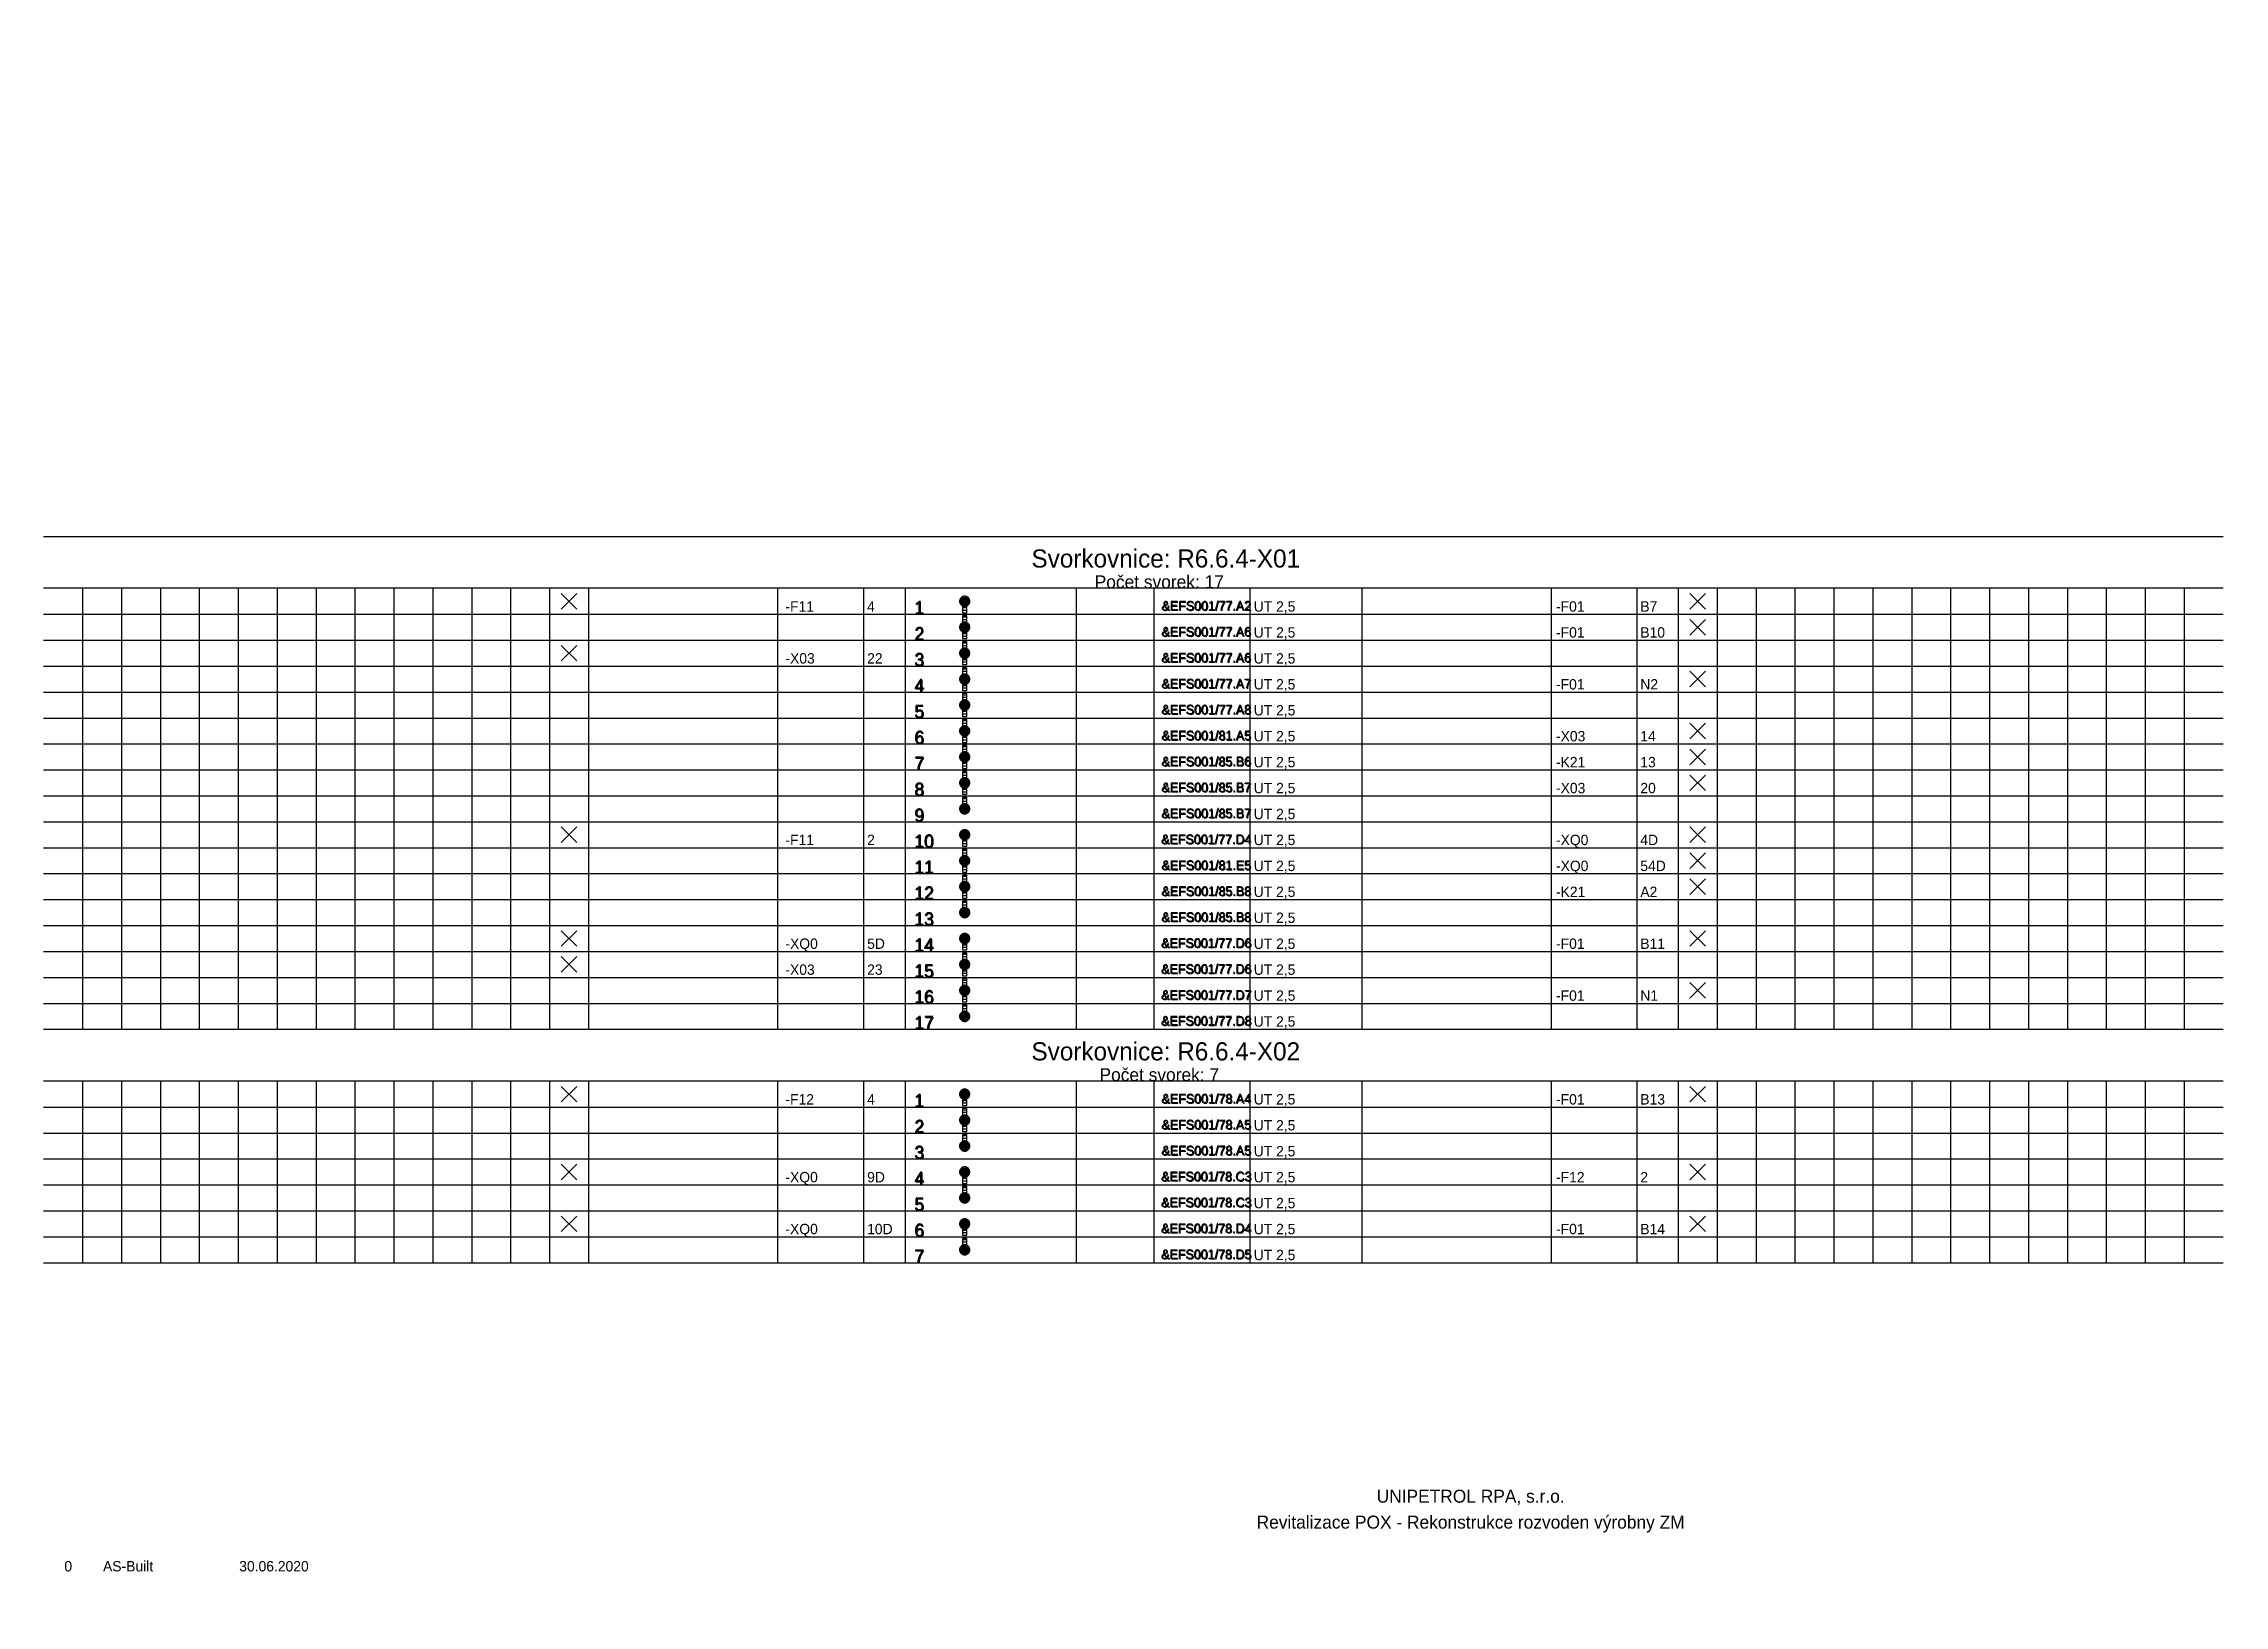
# Model space of a CAD drawing. Extents: x 0 to 420, y -1 to 300.
import ezdxf
from ezdxf.enums import TextEntityAlignment as Align

# ---------------------------------------------------------------- set-up
doc = ezdxf.new("R2010")
doc.units = 0
doc.header["$MEASUREMENT"] = 0
doc.linetypes.add('LTY1', pattern=[0])
for name, color, linetype in [('PEN1', 7, 'LTY1'), ('PEN2', 7, 'LTY1'), ('PEN4', 7, 'LTY1'), ('PEN5', 7, 'LTY1'), ('SYMBOL', 7, 'LTY1')]:
    doc.layers.add(name, color=color, linetype=linetype)
doc.styles.add('NORMSCHRIFT', font='normwin')

# ---------------------------------------------------------------- blocks, each defined once
blk = doc.blocks.new('_SS-BLOK-S')
at = {"layer": 'PEN5', "linetype": 'LTY1'}
for p, q in [((0, -5), (420, -5)), ((420, -15), (0, -15))]:
    blk.add_line(p, q, dxfattribs=at)
at = {"layer": 'PEN1', "style": 'NORMSCHRIFT', "flags": 8}
for tag in ['CODE_1', 'CODE_2', 'CODE_3', 'CODE_4']:
    blk.add_attdef(tag, text='', height=3.5, dxfattribs=at).set_placement((216.25, -11), align=Align.CENTER)
at = {"layer": 'PEN2', "style": 'NORMSCHRIFT', "flags": 8}
blk.add_attdef('CODE_307', text='', height=2.5, dxfattribs=at).set_placement((215, -15), align=Align.CENTER)
at = {"layer": 'PEN4', "style": 'NORMSCHRIFT', "flags": 9}
for tag in ['CODE_558', 'CODE_91']:
    blk.add_attdef(tag, (0, 0), '', height=3.5, dxfattribs=at)
blk = doc.blocks.new('_SS-VETA-S')
at = {"layer": 'PEN1', "linetype": 'LTY1'}
for p, q in [((7.5, 5), (7.5, 0)), ((15, 5), (15, 0)), ((22.5, 5), (22.5, 0)), ((30, 5), (30, 0)), ((37.5, 5), (37.5, 0)), ((45, 5), (45, 0)), ((52.5, 5), (52.5, 0)), ((60, 5), (60, 0)), ((67.5, 5), (67.5, 0)), ((75, 5), (75, 0)), ((82.5, 5), (82.5, 0)), ((90, 5), (90, 0)), ((97.5, 5), (97.5, 0)), ((141.5, 0), (141.5, 5)), ((158, 5), (158, 0)), ((199, 5), (199, 0)), ((214, 0), (214, 5)), ((232.5, 0), (232.5, 5)), ((290.5, 5), (290.5, 0)), ((307, 5), (307, 0)), ((322.5, 5), (322.5, 0)), ((330, 5), (330, 0)), ((337.5, 5), (337.5, 0)), ((345, 5), (345, 0)), ((352.5, 5), (352.5, 0)), ((360, 5), (360, 0)), ((367.5, 5), (367.5, 0)), ((375, 5), (375, 0)), ((382.5, 5), (382.5, 0)), ((390, 5), (390, 0)), ((390, 5), (390, 0)), ((397.5, 5), (397.5, 0)), ((405, 5), (405, 0)), ((412.5, 5), (412.5, 0)), ((0, 0), (420, 0))]:
    blk.add_line(p, q, dxfattribs=at)
at = {"layer": 'PEN5', "linetype": 'LTY1'}
for p, q in [((105, 5), (105, 0)), ((166, 5), (166, 0)), ((254, 5), (254, 0)), ((315, 5), (315, 0))]:
    blk.add_line(p, q, dxfattribs=at)
at = {"layer": 'PEN2', "style": 'NORMSCHRIFT', "flags": 8}
blk.add_attdef('CODE_21', (167.95, -0.1), '', height=2.5, dxfattribs=at)
at = {"layer": 'PEN4', "style": 'NORMSCHRIFT'}
for tag, p, height, flags in [('CODE_63', (0, 0), 3.5, 9), ('CODE_91', (0, 0), 3.5, 9), ('CODE_781', (0, 0), 3.5, 9), ('CODE_782', (0, 0), 3.5, 9), ('CODE_10003', (107.7, 0.5), 2, 8), ('CODE_10001', (107.7, 0.5), 2, 8), ('CODE_10002', (107.7, 0.5), 2, 8), ('CODE_10004', (142.95, 0.5), 2, 8), ('CODE_10021', (158.7, 0.5), 2, 8), ('CODE_41', (233.2, 0.5), 2, 8), ('CODE_11003', (255.95, 0.5), 2, 8), ('CODE_11001', (255.95, 0.5), 2, 8), ('CODE_11002', (255.95, 0.5), 2, 8), ('CODE_11004', (291.45, 0.5), 2, 8), ('CODE_11021', (307.7, 0.5), 2, 8)]:
    blk.add_attdef(tag, p, '', height=height, dxfattribs=dict(at, flags=flags))
at = {"layer": 'PEN4', "style": 'NORMSCHRIFT', "flags": 8}
blk.add_attdef('CODE_45', text='', height=2, dxfattribs=at).set_placement((198.1, 0.4), align=Align.RIGHT)
blk.add_attdef('CODE_10', text='', height=1.8, dxfattribs=at).set_placement((224.2, 0.6), align=Align.CENTER)
blk = doc.blocks.new('_SS-MUST3-S')
at = {"layer": 'PEN1', "linetype": 'LTY1'}
for p, q in [((-0.975, 0.075), (-1, 0)), ((-1, 0), (-0.975, -0.075)), ((-1, 0), (1, 0)), ((-0.95, 0.25), (-0.975, 0.15)), ((-0.975, 0.15), (-0.975, 0.075)), ((-0.925, 0.325), (-0.95, 0.25)), ((-0.95, 0.25), (0.95, 0.25)), ((-0.9, 0.4), (-0.925, 0.325)), ((-0.85, 0.5), (-0.9, 0.4)), ((-0.8, 0.55), (-0.85, 0.5)), ((-0.85, 0.5), (0.85, 0.5)), ((-0.75, 0.625), (-0.8, 0.55)), ((-0.7, 0.7), (-0.75, 0.625)), ((-0.625, 0.75), (-0.7, 0.7)), ((-0.55, 0.8), (-0.625, 0.75)), ((-0.625, 0.75), (0.625, 0.75)), ((-0.5, 0.85), (-0.55, 0.8)), ((-0.4, 0.9), (-0.5, 0.85)), ((-0.325, 0.925), (-0.4, 0.9)), ((-0.4, 0), (-0.4, -2.2)), ((0.4, 0), (-0.4, 0)), ((-0.25, 0.95), (-0.325, 0.925)), ((-0.15, 0.975), (-0.25, 0.95)), ((-0.075, 0.975), (-0.15, 0.975)), ((0, 1), (-0.075, 0.975)), ((0.075, 0.975), (0, 1)), ((0.15, 0.975), (0.075, 0.975)), ((0.25, 0.95), (0.15, 0.975)), ((0.325, 0.925), (0.25, 0.95)), ((0.4, 0.9), (0.325, 0.925)), ((0.5, 0.85), (0.4, 0.9)), ((0.4, -2.2), (0.4, 0)), ((0.55, 0.8), (0.5, 0.85)), ((0.625, 0.75), (0.55, 0.8)), ((0.7, 0.7), (0.625, 0.75)), ((0.75, 0.625), (0.7, 0.7)), ((0.8, 0.55), (0.75, 0.625)), ((0.85, 0.5), (0.8, 0.55)), ((0.9, 0.4), (0.85, 0.5)), ((0.925, 0.325), (0.9, 0.4)), ((0.95, 0.25), (0.925, 0.325)), ((0.975, 0.15), (0.95, 0.25)), ((0.975, 0.075), (0.975, 0.15)), ((1, 0), (0.975, 0.075)), ((0.975, -0.075), (1, 0)), ((-0.975, -0.075), (-0.975, -0.15)), ((-0.975, -0.15), (-0.95, -0.25)), ((-0.95, -0.25), (-0.925, -0.325)), ((-0.95, -0.25), (0.95, -0.25)), ((-0.925, -0.325), (-0.9, -0.4)), ((-0.9, -0.4), (-0.85, -0.5)), ((-0.85, -0.5), (-0.8, -0.55)), ((-0.85, -0.5), (0.85, -0.5)), ((-0.8, -0.55), (-0.75, -0.625)), ((-0.75, -0.625), (-0.7, -0.7)), ((-0.7, -0.7), (-0.625, -0.75)), ((-0.625, -0.75), (-0.55, -0.8)), ((-0.625, -0.75), (0.625, -0.75)), ((-0.55, -0.8), (-0.5, -0.85)), ((-0.5, -0.85), (-0.4, -0.9)), ((-0.4, -0.2), (0.4, -0.2)), ((-0.4, -0.7), (0.4, -0.7)), ((-0.4, -0.9), (-0.325, -0.925)), ((-0.4, -1.2), (0.4, -1.2)), ((-0.4, -1.7), (0.4, -1.7)), ((-0.4, -2.2), (0.4, -2.2)), ((-0.4, -2.2), (0.4, -2.2)), ((-0.325, -0.925), (-0.25, -0.95)), ((-0.25, -0.95), (-0.15, -0.975)), ((-0.15, -0.975), (-0.075, -0.975)), ((-0.075, -0.975), (0, -1)), ((0, -1), (0.075, -0.975)), ((0.075, -0.975), (0.15, -0.975)), ((0.15, -0.975), (0.25, -0.95)), ((0.25, -0.95), (0.325, -0.925)), ((0.325, -0.925), (0.4, -0.9)), ((0.4, -0.9), (0.5, -0.85)), ((0.5, -0.85), (0.55, -0.8)), ((0.55, -0.8), (0.625, -0.75)), ((0.625, -0.75), (0.7, -0.7)), ((0.7, -0.7), (0.75, -0.625)), ((0.75, -0.625), (0.8, -0.55)), ((0.8, -0.55), (0.85, -0.5)), ((0.85, -0.5), (0.9, -0.4)), ((0.9, -0.4), (0.925, -0.325)), ((0.925, -0.325), (0.95, -0.25)), ((0.95, -0.25), (0.975, -0.15)), ((0.975, -0.15), (0.975, -0.075))]:
    blk.add_line(p, q, dxfattribs=at)
blk = doc.blocks.new('_SS-MUST1-S')
at = {"layer": 'PEN1', "linetype": 'LTY1'}
for p, q in [((-0.975, 0.075), (-1, 0)), ((-1, 0), (-0.975, -0.075)), ((-1, 0), (1, 0)), ((-0.95, 0.25), (-0.975, 0.15)), ((-0.975, 0.15), (-0.975, 0.075)), ((-0.925, 0.325), (-0.95, 0.25)), ((-0.95, 0.25), (0.95, 0.25)), ((-0.9, 0.4), (-0.925, 0.325)), ((-0.85, 0.5), (-0.9, 0.4)), ((-0.8, 0.55), (-0.85, 0.5)), ((-0.85, 0.5), (0.85, 0.5)), ((-0.75, 0.625), (-0.8, 0.55)), ((-0.7, 0.7), (-0.75, 0.625)), ((-0.625, 0.75), (-0.7, 0.7)), ((-0.55, 0.8), (-0.625, 0.75)), ((-0.625, 0.75), (0.625, 0.75)), ((-0.5, 0.85), (-0.55, 0.8)), ((-0.4, 0.9), (-0.5, 0.85)), ((-0.4, 2.2), (-0.4, 0)), ((0.4, 2.2), (-0.4, 2.2)), ((-0.4, 2), (0.4, 2)), ((-0.4, 1.5), (0.4, 1.5)), ((-0.4, 1), (0.4, 1)), ((-0.325, 0.925), (-0.4, 0.9)), ((-0.4, 0.5), (0.4, 0.5)), ((-0.4, 0), (0.4, 0)), ((-0.4, 0), (0.4, 0)), ((-0.25, 0.95), (-0.325, 0.925)), ((-0.15, 0.975), (-0.25, 0.95)), ((-0.075, 0.975), (-0.15, 0.975)), ((0, 1), (-0.075, 0.975)), ((0.075, 0.975), (0, 1)), ((0.15, 0.975), (0.075, 0.975)), ((0.25, 0.95), (0.15, 0.975)), ((0.325, 0.925), (0.25, 0.95)), ((0.4, 0.9), (0.325, 0.925)), ((0.4, 0), (0.4, 2.2)), ((0.5, 0.85), (0.4, 0.9)), ((0.55, 0.8), (0.5, 0.85)), ((0.625, 0.75), (0.55, 0.8)), ((0.7, 0.7), (0.625, 0.75)), ((0.75, 0.625), (0.7, 0.7)), ((0.8, 0.55), (0.75, 0.625)), ((0.85, 0.5), (0.8, 0.55)), ((0.9, 0.4), (0.85, 0.5)), ((0.925, 0.325), (0.9, 0.4)), ((0.95, 0.25), (0.925, 0.325)), ((0.975, 0.15), (0.95, 0.25)), ((0.975, 0.075), (0.975, 0.15)), ((1, 0), (0.975, 0.075)), ((0.975, -0.075), (1, 0)), ((-0.975, -0.075), (-0.975, -0.15)), ((-0.975, -0.15), (-0.95, -0.25)), ((-0.95, -0.25), (-0.925, -0.325)), ((-0.95, -0.25), (0.95, -0.25)), ((-0.925, -0.325), (-0.9, -0.4)), ((-0.9, -0.4), (-0.85, -0.5)), ((-0.85, -0.5), (-0.8, -0.55)), ((-0.85, -0.5), (0.85, -0.5)), ((-0.8, -0.55), (-0.75, -0.625)), ((-0.75, -0.625), (-0.7, -0.7)), ((-0.7, -0.7), (-0.625, -0.75)), ((-0.625, -0.75), (-0.55, -0.8)), ((-0.625, -0.75), (0.625, -0.75)), ((-0.55, -0.8), (-0.5, -0.85)), ((-0.5, -0.85), (-0.4, -0.9)), ((-0.4, -0.9), (-0.325, -0.925)), ((-0.325, -0.925), (-0.25, -0.95)), ((-0.25, -0.95), (-0.15, -0.975)), ((-0.15, -0.975), (-0.075, -0.975)), ((-0.075, -0.975), (0, -1)), ((0, -1), (0.075, -0.975)), ((0.075, -0.975), (0.15, -0.975)), ((0.15, -0.975), (0.25, -0.95)), ((0.25, -0.95), (0.325, -0.925)), ((0.325, -0.925), (0.4, -0.9)), ((0.4, -0.9), (0.5, -0.85)), ((0.5, -0.85), (0.55, -0.8)), ((0.55, -0.8), (0.625, -0.75)), ((0.625, -0.75), (0.7, -0.7)), ((0.7, -0.7), (0.75, -0.625)), ((0.75, -0.625), (0.8, -0.55)), ((0.8, -0.55), (0.85, -0.5)), ((0.85, -0.5), (0.9, -0.4)), ((0.9, -0.4), (0.925, -0.325)), ((0.925, -0.325), (0.95, -0.25)), ((0.95, -0.25), (0.975, -0.15)), ((0.975, -0.15), (0.975, -0.075))]:
    blk.add_line(p, q, dxfattribs=at)
blk = doc.blocks.new('_SS-NEOZN-S')
at = {"layer": 'PEN2', "linetype": 'LTY1'}
for p, q in [((-4, 1), (-1, 4)), ((-4, 4), (-1, 1))]:
    blk.add_line(p, q, dxfattribs=at)
blk = doc.blocks.new('_9-REV')
at = {"layer": 'PEN4', "style": 'NORMSCHRIFT', "flags": 8}
blk.add_attdef('CODE_12778', text='', height=2, dxfattribs=at).set_placement((-0.25, 0.5), align=Align.CENTER)
at = {"layer": 'PEN4', "style": 'NORMSCHRIFT'}
for tag, p, height, flags in [('CODE_5902', (0, 0), 3.5, 9), ('CODE_12783', (6.45, 0.5), 2, 8), ('CODE_12782', (32.7, 0.5), 2, 8)]:
    blk.add_attdef(tag, p, '', height=height, dxfattribs=dict(at, flags=flags))

msp = doc.modelspace()

# ---------------------------------------------------------------- block references
at = {"layer": 'SYMBOL'}
for name, p in [('_SS-BLOK-S', (0, 210)), ('_SS-NEOZN-S', (103.75, 190)), ('_SS-MUST3-S', (177.5, 192.5)), ('_SS-NEOZN-S', (321.25, 190)), ('_SS-MUST1-S', (177.5, 187.5)), ('_SS-MUST3-S', (177.5, 187.5)), ('_SS-NEOZN-S', (321.25, 185)), ('_SS-NEOZN-S', (103.75, 180)), ('_SS-MUST1-S', (177.5, 182.5)), ('_SS-MUST3-S', (177.5, 182.5)), ('_SS-MUST1-S', (177.5, 177.5)), ('_SS-MUST3-S', (177.5, 177.5)), ('_SS-NEOZN-S', (321.25, 175)), ('_SS-MUST1-S', (177.5, 172.5)), ('_SS-MUST3-S', (177.5, 172.5)), ('_SS-MUST1-S', (177.5, 167.5)), ('_SS-MUST3-S', (177.5, 167.5)), ('_SS-NEOZN-S', (321.25, 165)), ('_SS-MUST1-S', (177.5, 162.5)), ('_SS-NEOZN-S', (321.25, 160)), ('_SS-MUST3-S', (177.5, 162.5)), ('_SS-MUST1-S', (177.5, 157.5)), ('_SS-MUST3-S', (177.5, 157.5)), ('_SS-NEOZN-S', (321.25, 155)), ('_SS-MUST1-S', (177.5, 152.5)), ('_SS-NEOZN-S', (103.75, 145)), ('_SS-MUST3-S', (177.5, 147.5)), ('_SS-NEOZN-S', (321.25, 145)), ('_SS-MUST1-S', (177.5, 142.5)), ('_SS-MUST3-S', (177.5, 142.5)), ('_SS-NEOZN-S', (321.25, 140)), ('_SS-MUST1-S', (177.5, 137.5)), ('_SS-NEOZN-S', (321.25, 135)), ('_SS-MUST3-S', (177.5, 137.5)), ('_SS-MUST1-S', (177.5, 132.5)), ('_SS-NEOZN-S', (103.75, 125)), ('_SS-MUST3-S', (177.5, 127.5)), ('_SS-NEOZN-S', (321.25, 125)), ('_SS-NEOZN-S', (103.75, 120)), ('_SS-MUST1-S', (177.5, 122.5)), ('_SS-MUST3-S', (177.5, 122.5)), ('_SS-MUST1-S', (177.5, 117.5)), ('_SS-MUST3-S', (177.5, 117.5)), ('_SS-NEOZN-S', (321.25, 115)), ('_SS-MUST1-S', (177.5, 112.5)), ('_SS-BLOK-S', (0, 115)), ('_SS-NEOZN-S', (103.75, 95)), ('_SS-MUST3-S', (177.5, 97.5)), ('_SS-NEOZN-S', (321.25, 95)), ('_SS-MUST1-S', (177.5, 92.5)), ('_SS-MUST3-S', (177.5, 92.5)), ('_SS-MUST1-S', (177.5, 87.5)), ('_SS-NEOZN-S', (103.75, 80)), ('_SS-MUST3-S', (177.5, 82.5)), ('_SS-NEOZN-S', (321.25, 80)), ('_SS-MUST1-S', (177.5, 77.5)), ('_SS-NEOZN-S', (103.75, 70)), ('_SS-MUST3-S', (177.5, 72.5)), ('_SS-NEOZN-S', (321.25, 70)), ('_SS-MUST1-S', (177.5, 67.5))]:
    msp.add_blockref(name, p, dxfattribs=at)
for name, p, values in [('_SS-VETA-S', (0, 190), {'CODE_21': '1', 'CODE_10': '&EFS001/77.A2', 'CODE_10004': '-F11', 'CODE_10021': '4', 'CODE_11004': '-F01', 'CODE_11021': 'B7', 'CODE_41': 'UT 2,5'}), ('_SS-VETA-S', (0, 185), {'CODE_21': '2', 'CODE_10': '&EFS001/77.A6', 'CODE_11004': '-F01', 'CODE_11021': 'B10', 'CODE_41': 'UT 2,5'}), ('_SS-VETA-S', (0, 180), {'CODE_21': '3', 'CODE_10': '&EFS001/77.A6', 'CODE_10004': '-X03', 'CODE_10021': '22', 'CODE_41': 'UT 2,5'}), ('_SS-VETA-S', (0, 175), {'CODE_21': '4', 'CODE_10': '&EFS001/77.A7', 'CODE_11004': '-F01', 'CODE_11021': 'N2', 'CODE_41': 'UT 2,5'}), ('_SS-VETA-S', (0, 170), {'CODE_21': '5', 'CODE_10': '&EFS001/77.A8', 'CODE_41': 'UT 2,5'}), ('_SS-VETA-S', (0, 165), {'CODE_21': '6', 'CODE_10': '&EFS001/81.A5', 'CODE_11004': '-X03', 'CODE_11021': '14', 'CODE_41': 'UT 2,5'}), ('_SS-VETA-S', (0, 160), {'CODE_21': '7', 'CODE_10': '&EFS001/85.B6', 'CODE_11004': '-K21', 'CODE_11021': '13', 'CODE_41': 'UT 2,5'}), ('_SS-VETA-S', (0, 155), {'CODE_21': '8', 'CODE_10': '&EFS001/85.B7', 'CODE_11004': '-X03', 'CODE_11021': '20', 'CODE_41': 'UT 2,5'}), ('_SS-VETA-S', (0, 150), {'CODE_21': '9', 'CODE_10': '&EFS001/85.B7', 'CODE_41': 'UT 2,5'}), ('_SS-VETA-S', (0, 145), {'CODE_21': '10', 'CODE_10': '&EFS001/77.D4', 'CODE_10004': '-F11', 'CODE_10021': '2', 'CODE_11004': '-XQ0', 'CODE_11021': '4D', 'CODE_41': 'UT 2,5'}), ('_SS-VETA-S', (0, 140), {'CODE_21': '11', 'CODE_10': '&EFS001/81.E5', 'CODE_11004': '-XQ0', 'CODE_11021': '54D', 'CODE_41': 'UT 2,5'}), ('_SS-VETA-S', (0, 135), {'CODE_21': '12', 'CODE_10': '&EFS001/85.B8', 'CODE_11004': '-K21', 'CODE_11021': 'A2', 'CODE_41': 'UT 2,5'}), ('_SS-VETA-S', (0, 130), {'CODE_21': '13', 'CODE_10': '&EFS001/85.B8', 'CODE_41': 'UT 2,5'}), ('_SS-VETA-S', (0, 125), {'CODE_21': '14', 'CODE_10': '&EFS001/77.D6', 'CODE_10004': '-XQ0', 'CODE_10021': '5D', 'CODE_11004': '-F01', 'CODE_11021': 'B11', 'CODE_41': 'UT 2,5'}), ('_SS-VETA-S', (0, 120), {'CODE_21': '15', 'CODE_10': '&EFS001/77.D6', 'CODE_10004': '-X03', 'CODE_10021': '23', 'CODE_41': 'UT 2,5'}), ('_SS-VETA-S', (0, 115), {'CODE_21': '16', 'CODE_10': '&EFS001/77.D7', 'CODE_11004': '-F01', 'CODE_11021': 'N1', 'CODE_41': 'UT 2,5'}), ('_SS-VETA-S', (0, 110), {'CODE_21': '17', 'CODE_10': '&EFS001/77.D8', 'CODE_41': 'UT 2,5'}), ('_SS-VETA-S', (0, 95), {'CODE_21': '1', 'CODE_10': '&EFS001/78.A4', 'CODE_10004': '-F12', 'CODE_10021': '4', 'CODE_11004': '-F01', 'CODE_11021': 'B13', 'CODE_41': 'UT 2,5'}), ('_SS-VETA-S', (0, 90), {'CODE_21': '2', 'CODE_10': '&EFS001/78.A5', 'CODE_41': 'UT 2,5'}), ('_SS-VETA-S', (0, 85), {'CODE_21': '3', 'CODE_10': '&EFS001/78.A5', 'CODE_41': 'UT 2,5'}), ('_SS-VETA-S', (0, 80), {'CODE_21': '4', 'CODE_10': '&EFS001/78.C3', 'CODE_10004': '-XQ0', 'CODE_10021': '9D', 'CODE_11004': '-F12', 'CODE_11021': '2', 'CODE_41': 'UT 2,5'}), ('_SS-VETA-S', (0, 75), {'CODE_21': '5', 'CODE_10': '&EFS001/78.C3', 'CODE_41': 'UT 2,5'}), ('_SS-VETA-S', (0, 70), {'CODE_21': '6', 'CODE_10': '&EFS001/78.D4', 'CODE_10004': '-XQ0', 'CODE_10021': '10D', 'CODE_11004': '-F01', 'CODE_11021': 'B14', 'CODE_41': 'UT 2,5'}), ('_SS-VETA-S', (0, 65), {'CODE_21': '7', 'CODE_10': '&EFS001/78.D5', 'CODE_41': 'UT 2,5'}), ('_9-REV', (5, 5), {'CODE_12778': '0', 'CODE_12783': 'AS-Built', 'CODE_12782': '30.06.2020'})]:
    msp.add_blockref(name, p, dxfattribs=at).add_auto_attribs(values)

# ---------------------------------------------------------------- texts
at = {"layer": 'PEN1', "style": 'NORMSCHRIFT'}
for s, p in [('Svorkovnice: R6.6.4-X01', (216.25, 199)), ('Svorkovnice: R6.6.4-X02', (216.25, 104))]:
    msp.add_text(s, height=3.5, dxfattribs=at).set_placement(p, align=Align.CENTER)
at = {"layer": 'PEN2', "style": 'NORMSCHRIFT'}
for s, p in [('Počet svorek: 17', (215, 195)), ('Počet svorek: 7', (215, 100)), ('UNIPETROL RPA, s.r.o.', (275, 18.75)), ('Revitalizace POX - Rekonstrukce rozvoden výrobny ZM', (275, 13.75))]:
    msp.add_text(s, height=2.5, dxfattribs=at).set_placement(p, align=Align.CENTER)
for s, p in [('1', (167.75, 190)), ('1', (167.85, 190.1)), ('2', (167.75, 185)), ('2', (167.85, 185.1)), ('3', (167.75, 180)), ('3', (167.85, 180.1)), ('4', (167.75, 175)), ('4', (167.85, 175.1)), ('5', (167.75, 170)), ('5', (167.85, 170.1)), ('6', (167.75, 165)), ('6', (167.85, 165.1)), ('7', (167.75, 160)), ('7', (167.85, 160.1)), ('8', (167.75, 155)), ('8', (167.85, 155.1)), ('9', (167.75, 150)), ('9', (167.85, 150.1)), ('10', (167.75, 145)), ('10', (167.85, 145.1)), ('11', (167.75, 140)), ('11', (167.85, 140.1)), ('12', (167.75, 135)), ('12', (167.85, 135.1)), ('13', (167.75, 130)), ('13', (167.85, 130.1)), ('14', (167.75, 125)), ('14', (167.85, 125.1)), ('15', (167.75, 120)), ('15', (167.85, 120.1)), ('16', (167.75, 115)), ('16', (167.85, 115.1)), ('17', (167.75, 110)), ('17', (167.85, 110.1)), ('1', (167.75, 95)), ('1', (167.85, 95.1)), ('2', (167.75, 90)), ('2', (167.85, 90.1)), ('3', (167.75, 85)), ('3', (167.85, 85.1)), ('4', (167.75, 80)), ('4', (167.85, 80.1)), ('5', (167.75, 75)), ('5', (167.85, 75.1)), ('6', (167.75, 70)), ('6', (167.85, 70.1)), ('7', (167.75, 65)), ('7', (167.85, 65.1))]:
    msp.add_text(s, height=2.5, dxfattribs=at).set_placement(p)
at = {"layer": 'PEN4', "style": 'NORMSCHRIFT'}
for s, p in [('&EFS001/77.A2', (224, 190.7)), ('&EFS001/77.A2', (224.1, 190.8)), ('&EFS001/77.A6', (224, 185.7)), ('&EFS001/77.A6', (224.1, 185.8)), ('&EFS001/77.A6', (224, 180.7)), ('&EFS001/77.A6', (224.1, 180.8)), ('&EFS001/77.A7', (224, 175.7)), ('&EFS001/77.A7', (224.1, 175.8)), ('&EFS001/77.A8', (224, 170.7)), ('&EFS001/77.A8', (224.1, 170.8)), ('&EFS001/81.A5', (224, 165.7)), ('&EFS001/81.A5', (224.1, 165.8)), ('&EFS001/85.B6', (224, 160.7)), ('&EFS001/85.B6', (224.1, 160.8)), ('&EFS001/85.B7', (224, 155.7)), ('&EFS001/85.B7', (224.1, 155.8)), ('&EFS001/85.B7', (224, 150.7)), ('&EFS001/85.B7', (224.1, 150.8)), ('&EFS001/77.D4', (224, 145.7)), ('&EFS001/77.D4', (224.1, 145.8)), ('&EFS001/81.E5', (224, 140.7)), ('&EFS001/81.E5', (224.1, 140.8)), ('&EFS001/85.B8', (224, 135.7)), ('&EFS001/85.B8', (224.1, 135.8)), ('&EFS001/85.B8', (224, 130.7)), ('&EFS001/85.B8', (224.1, 130.8)), ('&EFS001/77.D6', (224, 125.7)), ('&EFS001/77.D6', (224.1, 125.8)), ('&EFS001/77.D6', (224, 120.7)), ('&EFS001/77.D6', (224.1, 120.8)), ('&EFS001/77.D7', (224.1, 115.8)), ('&EFS001/77.D7', (224, 115.7)), ('&EFS001/77.D8', (224, 110.7)), ('&EFS001/77.D8', (224.1, 110.8)), ('&EFS001/78.A4', (224, 95.7)), ('&EFS001/78.A4', (224.1, 95.8)), ('&EFS001/78.A5', (224, 90.7)), ('&EFS001/78.A5', (224.1, 90.8)), ('&EFS001/78.A5', (224, 85.7)), ('&EFS001/78.A5', (224.1, 85.8)), ('&EFS001/78.C3', (224, 80.7)), ('&EFS001/78.C3', (224.1, 80.8)), ('&EFS001/78.C3', (224, 75.7)), ('&EFS001/78.C3', (224.1, 75.8)), ('&EFS001/78.D4', (224, 70.7)), ('&EFS001/78.D4', (224.1, 70.8)), ('&EFS001/78.D5', (224, 65.7)), ('&EFS001/78.D5', (224.1, 65.8))]:
    msp.add_text(s, height=1.8, dxfattribs=at).set_placement(p, align=Align.CENTER)

doc.saveas('drawing.dxf')
